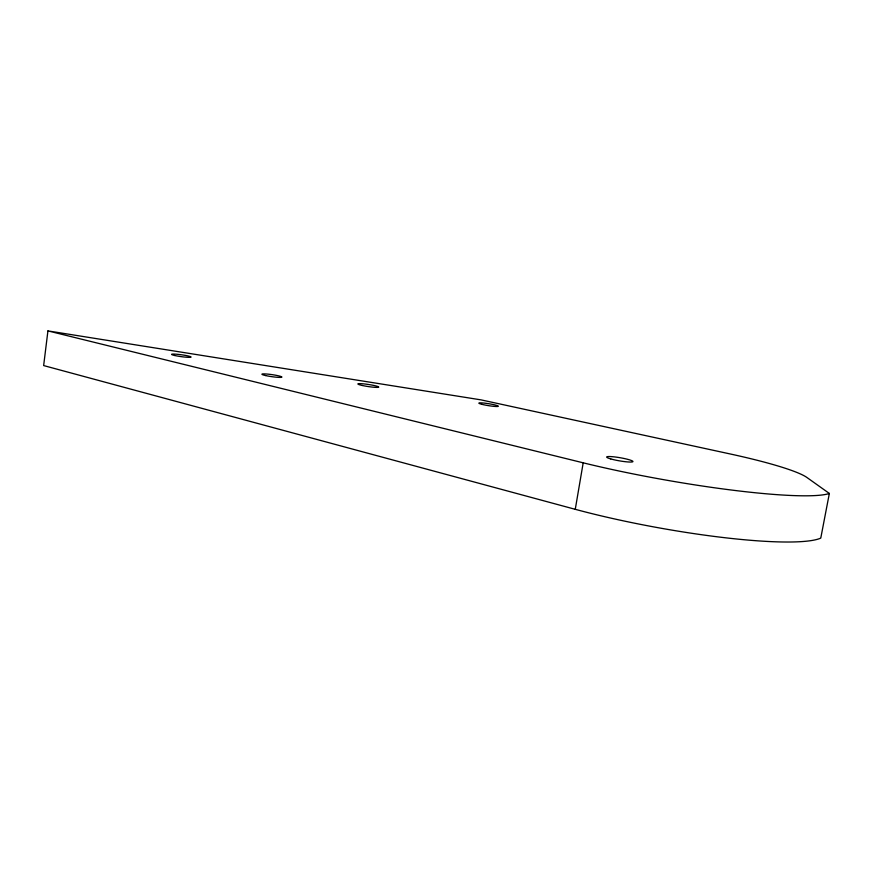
<?xml version="1.0" encoding="UTF-8"?>
<svg xmlns="http://www.w3.org/2000/svg" width="873" height="873" viewBox="0 0 873 873"><rect width="100%" height="100%" fill="white"/><g stroke="black" fill="none" stroke-linecap="round" stroke-linejoin="round"><path stroke-width="1.31" d="M47.928 330.9L43.65 365.569L575.263 509.319A166.056 23.746 10.3 0 0 820.773 538.106L829.35 493.452L807.056 477.586A121.565 13.477 10.1 0 0 730.941 454.124L481.056 399.878L47.928 330.9L583.197 462.821A166.667 19.042 10 0 0 829.35 493.452M575.263 509.319L583.197 462.821M610.718 458.914A13.302 1.593 9.8 0 0 632.532 461.861A13.302 1.593 9.8 0 0 616.152 457.114A13.302 1.593 9.8 0 0 610.718 458.914M481.743 404.297A9.832 0.971 9.1 0 0 497.992 406.436A9.832 0.971 9.1 0 0 486.13 403.337A9.832 0.971 9.1 0 0 481.743 404.297M362.284 385.484A10.563 1.048 8.6 0 0 378.686 387.165A10.563 1.048 8.6 0 0 363.834 383.891A10.563 1.048 8.6 0 0 362.284 385.484M174.851 355.529A9.778 0.938 7.9 0 0 190.838 357.221A9.778 0.938 7.9 0 0 178.441 354.405A9.778 0.938 7.9 0 0 174.851 355.529M265.632 375.565A10.116 1.026 8.2 0 0 281.793 377.223A10.116 1.026 8.2 0 0 268.273 374.168A10.116 1.026 8.2 0 0 265.632 375.565"/></g></svg>
